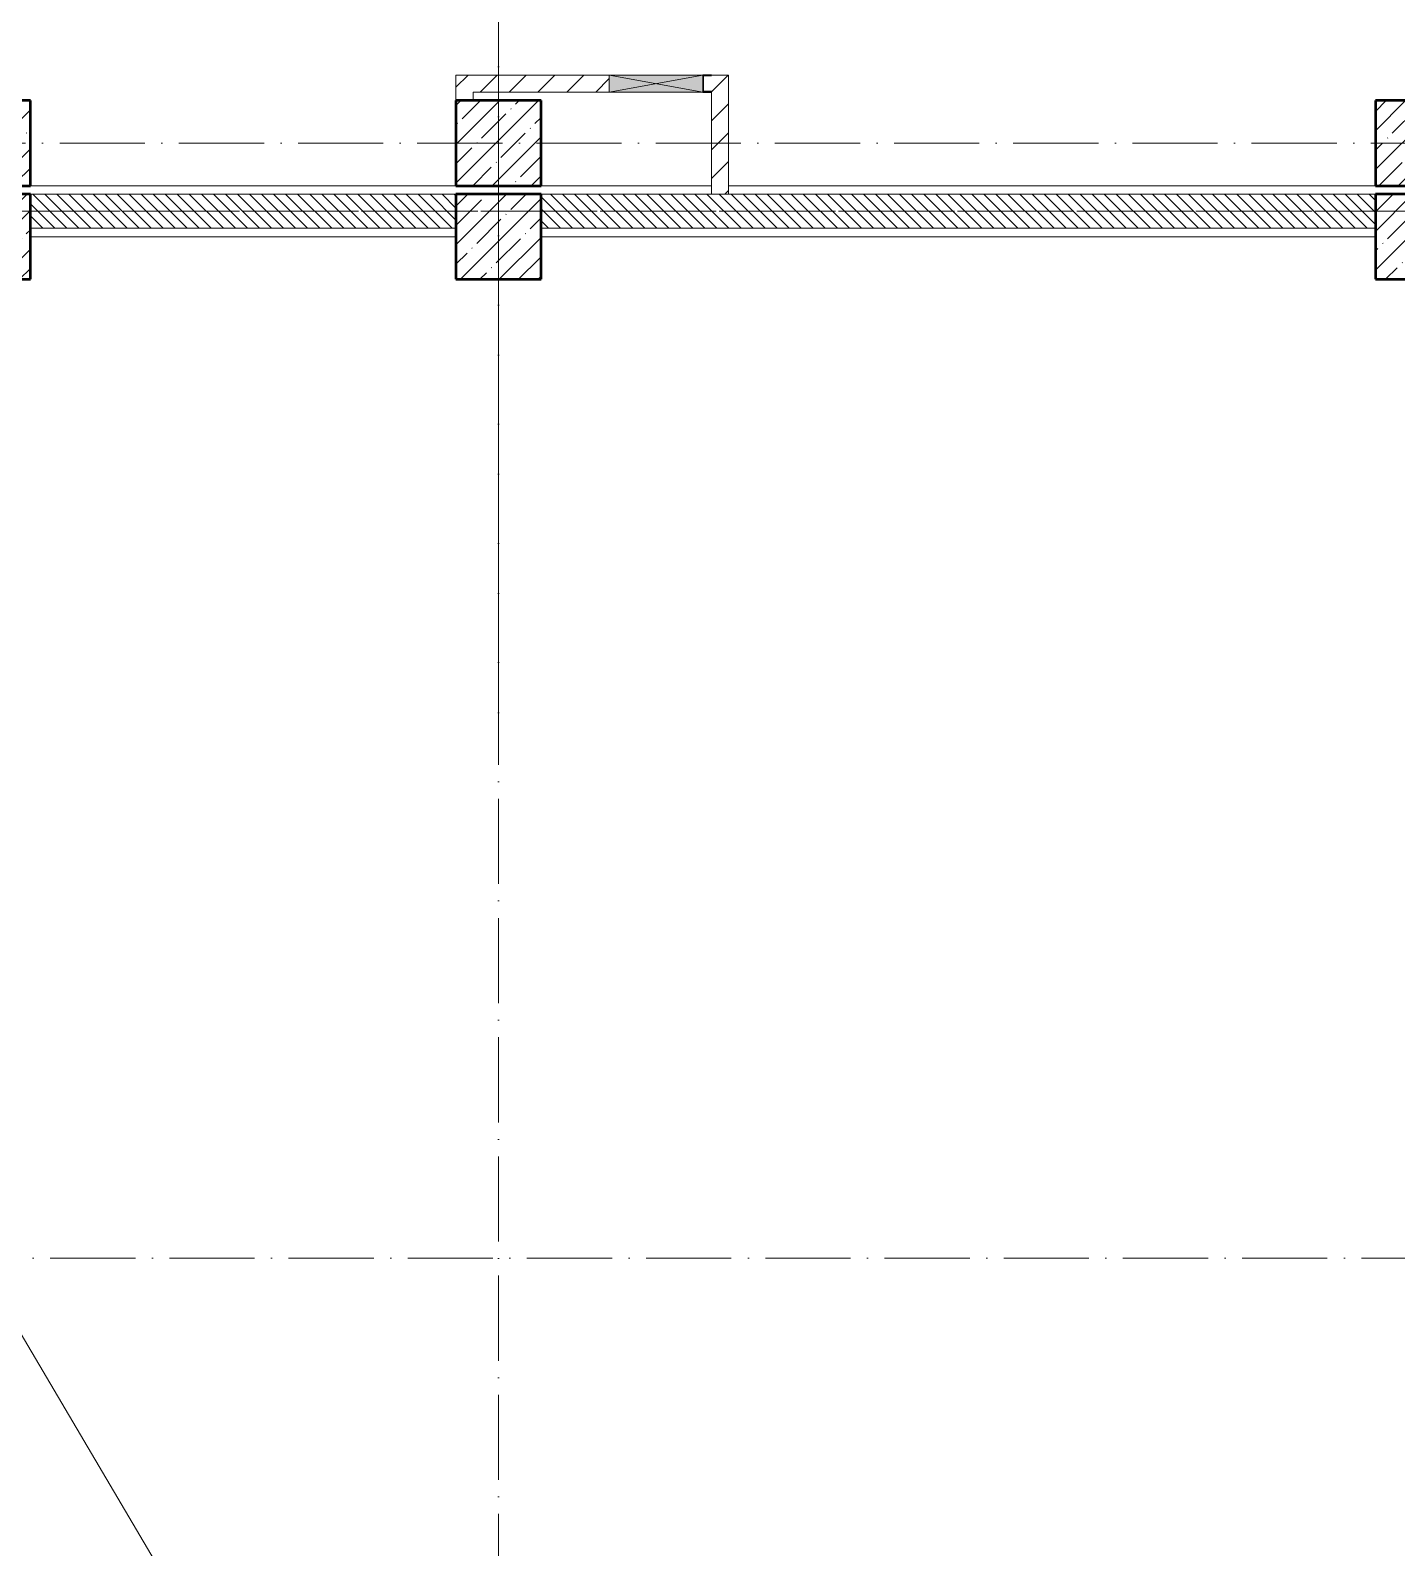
# Model space of a CAD drawing. Header units: millimetres. Extents: x -606178 to 312196, y -19338 to 632709.
# Drawn here: x -65715 to -57690, y 486775 to 495688 of the extents above; entities that cross this region are included whole.
import ezdxf

# ---------------------------------------------------------------- set-up
doc = ezdxf.new("R2010")
doc.units = ezdxf.units.MM
doc.linetypes.add('50_200_ШТРИХ_1Т_ш5_п1_п1_', pattern=[700, 500, -100, 0, -100])
for name, color, linetype, lineweight in [('A-DETL-____-OTLN-4', 7, 'Continuous', 18), ('A-DETL-GENF-OTLN', 7, 'Continuous', 9), ('A-FLOR-____-OTLN', 7, 'Continuous', 9), ('A-GENM-____-MCUT', 7, 'Continuous', 25), ('A-GENM-____-OTLN-1', 7, 'Continuous', 25), ('A-GLAZ-____-OTLN', 7, 'Continuous', 9), ('A-WALL-____-MCUT', 7, 'Continuous', 13), ('A-WALL-____-MCUT-3', 7, 'Continuous', 9), ('A-WALL-____-PATT-1', 7, 'Continuous', 9), ('A-WALL-FNSH-MCUT-1', 7, 'Continuous', 9), ('S-COLS-____-MCUT', 7, 'Continuous', 50), ('S-COLS-____-OTLN', 7, 'Continuous', 9), ('S-GRID-____-OTLN-1', 7, '50_200_ШТРИХ_1Т_ш5_п1_п1_', 9)]:
    doc.layers.add(name, color=color, linetype=linetype, lineweight=lineweight)
pattern_1 = [(45, (-77750, -42681.04), (-114.04925, 114.04925), []), (45, (-77635.95, -42681.04), (-114.04925, 114.04925), [201.613, -40.323, 3.353, -36.97])]
pattern_2 = [(45, (-83150, -42681.04), (-114.04925, 114.04925), []), (45, (-83035.95, -42681.04), (-114.04925, 114.04925), [201.613, -40.323, 3.353, -36.97])]
pattern_3 = [(45, (-74750, -43231.04), (-114.04925, 114.04925), []), (45, (-74635.95, -43231.04), (-114.04925, 114.04925), [201.613, -40.323, 3.353, -36.97])]
pattern_4 = [(45, (-77750, -43231.04), (-114.04925, 114.04925), []), (45, (-77635.95, -43231.04), (-114.04925, 114.04925), [201.613, -40.323, 3.353, -36.97])]
pattern_5 = [(45, (-74750, -42681.04), (-114.04925, 114.04925), []), (45, (-74635.95, -42681.04), (-114.04925, 114.04925), [201.613, -40.323, 3.353, -36.97])]
pattern_6 = [(45, (-83150, -43231.04), (-114.04925, 114.04925), []), (45, (-83035.95, -43231.04), (-114.04925, 114.04925), [201.613, -40.323, 3.353, -36.97])]
pattern_7 = [(135, (-140714.89, 451794.26), (-35.35534, -35.35534), [])]
pattern_8 = [(45, (-140714.89, 451794.26), (-84.85281, 84.85281), [])]

# ---------------------------------------------------------------- blocks, each defined once
blk = doc.blocks.new('BSC_Колонна _Прямоугольная - 500х500-V34-АР1_План отверстий 3 этажа в осях 1-64_Ю-ЯЯ')
at = {"layer": 'S-COLS-____-OTLN'}
h = blk.add_hatch(dxfattribs=at)
h.set_pattern_fill('FP_42', color=256, style=0, pattern_type=2)
h.set_pattern_definition(pattern_1)
h.paths.add_polyline_path([(-250, -250), (250, -250), (250, 250), (-250, 250)], flags=0)
at = {"layer": 'S-COLS-____-MCUT'}
for p, q in [((250, 250), (-250, 250)), ((-250, 250), (-250, -250)), ((250, -250), (250, 250)), ((-250, -250), (250, -250))]:
    blk.add_line(p, q, dxfattribs=at)
blk = doc.blocks.new('BSC_Колонна _Прямоугольная - 500х500-V35-АР1_План отверстий 3 этажа в осях 1-64_Ю-ЯЯ')
at = {"layer": 'S-COLS-____-OTLN'}
h = blk.add_hatch(dxfattribs=at)
h.set_pattern_fill('FP_43', color=256, style=0, pattern_type=2)
h.set_pattern_definition(pattern_2)
h.paths.add_polyline_path([(-250, -250), (250, -250), (250, 250), (-250, 250)], flags=0)
at = {"layer": 'S-COLS-____-MCUT'}
for p, q in [((250, 250), (-250, 250)), ((-250, 250), (-250, -250)), ((250, -250), (250, 250)), ((-250, -250), (250, -250))]:
    blk.add_line(p, q, dxfattribs=at)
blk = doc.blocks.new('BSC_Колонна _Прямоугольная - 500х500-V56-АР1_План отверстий 3 этажа в осях 1-64_Ю-ЯЯ')
at = {"layer": 'S-COLS-____-OTLN'}
h = blk.add_hatch(dxfattribs=at)
h.set_pattern_fill('FP_64', color=256, style=0, pattern_type=2)
h.set_pattern_definition(pattern_3)
h.paths.add_polyline_path([(-250, -250), (250, -250), (250, 250), (-250, 250)], flags=0)
at = {"layer": 'S-COLS-____-MCUT'}
for p, q in [((250, 250), (-250, 250)), ((-250, 250), (-250, -250)), ((250, -250), (250, 250)), ((-250, -250), (250, -250))]:
    blk.add_line(p, q, dxfattribs=at)
blk = doc.blocks.new('BSC_Колонна _Прямоугольная - 500х500-V118-АР1_План отверстий 3 этажа в осях 1-64_Ю-ЯЯ')
at = {"layer": 'S-COLS-____-OTLN'}
h = blk.add_hatch(dxfattribs=at)
h.set_pattern_fill('FP_123', color=256, style=0, pattern_type=2)
h.set_pattern_definition(pattern_4)
h.paths.add_polyline_path([(-250, -250), (250, -250), (250, 250), (-250, 250)], flags=0)
at = {"layer": 'S-COLS-____-MCUT'}
for p, q in [((250, 250), (-250, 250)), ((-250, 250), (-250, -250)), ((250, -250), (250, 250)), ((-250, -250), (250, -250))]:
    blk.add_line(p, q, dxfattribs=at)
blk = doc.blocks.new('BSC_Колонна _Прямоугольная - 500х500-V119-АР1_План отверстий 3 этажа в осях 1-64_Ю-ЯЯ')
at = {"layer": 'S-COLS-____-OTLN'}
h = blk.add_hatch(dxfattribs=at)
h.set_pattern_fill('FP_124', color=256, style=0, pattern_type=2)
h.set_pattern_definition(pattern_5)
h.paths.add_polyline_path([(-250, -250), (250, -250), (250, 250), (-250, 250), (-250, 12)], flags=0)
at = {"layer": 'S-COLS-____-MCUT'}
for p, q in [((250, 250), (-250, 250)), ((-250, 250), (-250, -250)), ((250, -250), (250, 250)), ((-250, -250), (250, -250))]:
    blk.add_line(p, q, dxfattribs=at)
blk = doc.blocks.new('BSC_Колонна _Прямоугольная - 500х500-V120-АР1_План отверстий 3 этажа в осях 1-64_Ю-ЯЯ')
at = {"layer": 'S-COLS-____-OTLN'}
h = blk.add_hatch(dxfattribs=at)
h.set_pattern_fill('FP_125', color=256, style=0, pattern_type=2)
h.set_pattern_definition(pattern_6)
h.paths.add_polyline_path([(-250, -250), (250, -250), (250, 250), (-250, 250)], flags=0)
at = {"layer": 'S-COLS-____-MCUT'}
for p, q in [((250, 250), (-250, 250)), ((-250, 250), (-250, -250)), ((250, -250), (250, 250)), ((-250, -250), (250, -250))]:
    blk.add_line(p, q, dxfattribs=at)
blk = doc.blocks.new('AR_Отверстие прямоугольное _в стене_ - AR_Отверстие прямоугольное _в стене__ОВ-36912551-АР1_План отверстий 3 этажа в осях 1-64_Ю-ЯЯ')
at = {"layer": 'A-GLAZ-____-OTLN'}
blk.add_hatch(color=256, dxfattribs=at).paths.add_polyline_path([(275, -50), (275, 50), (-275, 50), (-275, -50)], flags=0)
at = {"layer": 'A-DETL-GENF-OTLN'}
for p, q in [((-275, -50), (-275, 50)), ((-275, 50), (275, 50)), ((275, 50), (-275, -50)), ((-275, 50), (275, -50)), ((275, 50), (-275, 50)), ((-275, 50), (-275, -50)), ((275, -50), (-275, -50)), ((-275, -50), (275, -50))]:
    blk.add_line(p, q, dxfattribs=at)
blk = doc.blocks.new('154_Фахверк_СКБ_Швеллер - Тип_100_3960_зеркало-36793856-АР1_План отверстий 3 этажа в осях 1-64_Ю-ЯЯ')
at = {"layer": 'A-GENM-____-MCUT'}
for p, q in [((175, 50), (125, 50)), ((125, 50), (125, -50)), ((128, 47), (175, 47)), ((128, -47), (128, 47)), ((175, 47), (175, 50)), ((125, -50), (175, -50)), ((175, -47), (128, -47)), ((175, -50), (175, -47))]:
    blk.add_line(p, q, dxfattribs=at)
blk = doc.blocks.new('BSC_Колонна _Прямоугольная - 500х500-V21-АР1_План отверстий 3 этажа в осях 1-64_А-ГГ')
at = {"layer": 'S-COLS-____-OTLN'}
h = blk.add_hatch(dxfattribs=at)
h.set_pattern_fill('FP_58', color=256, style=0, pattern_type=2)
h.set_pattern_definition(pattern_1)
h.paths.add_polyline_path([(-250, -250), (250, -250), (250, 250), (-250, 250)], flags=0)
at = {"layer": 'S-COLS-____-MCUT'}
for p, q in [((250, 250), (-250, 250)), ((-250, 250), (-250, -250)), ((250, -250), (250, 250)), ((-250, -250), (250, -250))]:
    blk.add_line(p, q, dxfattribs=at)
blk = doc.blocks.new('BSC_Колонна _Прямоугольная - 500х500-V22-АР1_План отверстий 3 этажа в осях 1-64_А-ГГ')
at = {"layer": 'S-COLS-____-OTLN'}
h = blk.add_hatch(dxfattribs=at)
h.set_pattern_fill('FP_59', color=256, style=0, pattern_type=2)
h.set_pattern_definition(pattern_2)
h.paths.add_polyline_path([(-250, -250), (250, -250), (250, 250), (-250, 250)], flags=0)
at = {"layer": 'S-COLS-____-MCUT'}
for p, q in [((250, 250), (-250, 250)), ((-250, 250), (-250, -250)), ((250, -250), (250, 250)), ((-250, -250), (250, -250))]:
    blk.add_line(p, q, dxfattribs=at)
blk = doc.blocks.new('BSC_Колонна _Прямоугольная - 500х500-V87-АР1_План отверстий 3 этажа в осях 1-64_А-ГГ')
at = {"layer": 'S-COLS-____-OTLN'}
h = blk.add_hatch(dxfattribs=at)
h.set_pattern_fill('FP_124', color=256, style=0, pattern_type=2)
h.set_pattern_definition(pattern_3)
h.paths.add_polyline_path([(-250, -250), (250, -250), (250, 250), (-250, 250)], flags=0)
at = {"layer": 'S-COLS-____-MCUT'}
for p, q in [((250, 250), (-250, 250)), ((-250, 250), (-250, -250)), ((250, -250), (250, 250)), ((-250, -250), (250, -250))]:
    blk.add_line(p, q, dxfattribs=at)
blk = doc.blocks.new('BSC_Колонна _Прямоугольная - 500х500-V142-АР1_План отверстий 3 этажа в осях 1-64_А-ГГ')
at = {"layer": 'S-COLS-____-OTLN'}
h = blk.add_hatch(dxfattribs=at)
h.set_pattern_fill('FP_165', color=256, style=0, pattern_type=2)
h.set_pattern_definition(pattern_4)
h.paths.add_polyline_path([(-250, -250), (250, -250), (250, 250), (-250, 250)], flags=0)
at = {"layer": 'S-COLS-____-MCUT'}
for p, q in [((250, 250), (-250, 250)), ((-250, 250), (-250, -250)), ((250, -250), (250, 250)), ((-250, -250), (250, -250))]:
    blk.add_line(p, q, dxfattribs=at)
blk = doc.blocks.new('BSC_Колонна _Прямоугольная - 500х500-V143-АР1_План отверстий 3 этажа в осях 1-64_А-ГГ')
at = {"layer": 'S-COLS-____-OTLN'}
h = blk.add_hatch(dxfattribs=at)
h.set_pattern_fill('FP_166', color=256, style=0, pattern_type=2)
h.set_pattern_definition(pattern_5)
h.paths.add_polyline_path([(-250, -250), (250, -250), (250, 250), (-250, 250)], flags=0)
at = {"layer": 'S-COLS-____-MCUT'}
for p, q in [((250, 250), (-250, 250)), ((-250, 250), (-250, -250)), ((250, -250), (250, 250)), ((-250, -250), (250, -250))]:
    blk.add_line(p, q, dxfattribs=at)
blk = doc.blocks.new('BSC_Колонна _Прямоугольная - 500х500-V144-АР1_План отверстий 3 этажа в осях 1-64_А-ГГ')
at = {"layer": 'S-COLS-____-OTLN'}
h = blk.add_hatch(dxfattribs=at)
h.set_pattern_fill('FP_167', color=256, style=0, pattern_type=2)
h.set_pattern_definition(pattern_6)
h.paths.add_polyline_path([(-250, -250), (250, -250), (250, 250), (-250, 250)], flags=0)
at = {"layer": 'S-COLS-____-MCUT'}
for p, q in [((250, 250), (-250, 250)), ((-250, 250), (-250, -250)), ((250, -250), (250, 250)), ((-250, -250), (250, -250))]:
    blk.add_line(p, q, dxfattribs=at)
blk = doc.blocks.new('AR_Отверстие прямоугольное _в стене_ - AR_Отверстие прямоугольное _в стене__ОВ-36912551-АР1_План отверстий 3 этажа в осях 1-64_А-ГГ')
at = {"layer": 'A-GLAZ-____-OTLN'}
blk.add_hatch(color=256, dxfattribs=at).paths.add_polyline_path([(275, -50), (275, 50), (-275, 50), (-275, -50)], flags=0)
at = {"layer": 'A-DETL-GENF-OTLN'}
for p, q in [((-275, -50), (-275, 50)), ((-275, 50), (275, 50)), ((275, 50), (-275, -50)), ((-275, 50), (275, -50)), ((275, 50), (-275, 50)), ((-275, 50), (-275, -50)), ((275, -50), (-275, -50)), ((-275, -50), (275, -50))]:
    blk.add_line(p, q, dxfattribs=at)
blk = doc.blocks.new('154_Фахверк_СКБ_Швеллер - Тип_100_3960_зеркало-36793856-АР1_План отверстий 3 этажа в осях 1-64_А-ГГ')
at = {"layer": 'A-GENM-____-MCUT'}
for p, q in [((175, 50), (125, 50)), ((125, 50), (125, -50)), ((128, 47), (175, 47)), ((128, -47), (128, 47)), ((175, 47), (175, 50)), ((125, -50), (175, -50)), ((175, -47), (128, -47)), ((175, -50), (175, -47))]:
    blk.add_line(p, q, dxfattribs=at)

msp = doc.modelspace()

# ---------------------------------------------------------------- hatches: boundary and pattern name
at = {"layer": 'A-WALL-____-PATT-1'}
h = msp.add_hatch(dxfattribs=at)
h.set_pattern_fill('FP_7', color=256, style=0, pattern_type=2)
h.set_pattern_definition(pattern_8)
h.paths.add_polyline_path([(-63114.891, 495275.3011), (-63114.891, 495425.3011), (-63214.891, 495425.3011), (-63214.891, 495275.3011)], flags=0)
h = msp.add_hatch(dxfattribs=at)
h.set_pattern_fill('FP_4', color=256, style=0, pattern_type=2)
h.set_pattern_definition(pattern_8)
h.paths.add_polyline_path([(-63114.891, 495275.3011), (-63114.891, 495425.3011), (-63214.891, 495425.3011), (-63214.891, 495275.3011)], flags=0)
h = msp.add_hatch(dxfattribs=at)
h.set_pattern_fill('FP_7', color=256, style=0, pattern_type=2)
h.set_pattern_definition(pattern_8)
h.paths.add_polyline_path([(-62314.891, 495325.3011), (-62314.891, 495425.3011), (-63114.891, 495425.3011), (-63114.891, 495325.3011), (-62960.4883, 495325.3011)], flags=0)
h.paths.add_polyline_path([(-61614.891, 495325.3011), (-61614.891, 495425.3011), (-61714.891, 495425.3011), (-61714.891, 495422.3011), (-61761.891, 495422.3011), (-61761.891, 495328.3011), (-61714.891, 495328.3011), (-61714.891, 495325.3011)], flags=0)
h = msp.add_hatch(dxfattribs=at)
h.set_pattern_fill('FP_4', color=256, style=0, pattern_type=2)
h.set_pattern_definition(pattern_8)
h.paths.add_polyline_path([(-61714.891, 495325.3011), (-61614.891, 495325.3011), (-61614.891, 495425.3011), (-61714.891, 495425.3011), (-61714.891, 495422.3011), (-61761.891, 495422.3011), (-61761.891, 495328.3011), (-61714.891, 495328.3011)], flags=0)
h.paths.add_polyline_path([(-63114.891, 495325.3011), (-62314.891, 495325.3011), (-62314.891, 495425.3011), (-63114.891, 495425.3011)], flags=0)
h = msp.add_hatch(dxfattribs=at)
h.set_pattern_fill('FP_7', color=256, style=0, pattern_type=2)
h.set_pattern_definition(pattern_8)
h.paths.add_polyline_path([(-61614.891, 494725.3011), (-61614.891, 495325.3011), (-61714.891, 495325.3011), (-61714.891, 494725.3011)], flags=0)
h = msp.add_hatch(dxfattribs=at)
h.set_pattern_fill('FP_4', color=256, style=0, pattern_type=2)
h.set_pattern_definition(pattern_8)
h.paths.add_polyline_path([(-61614.891, 494725.3011), (-61614.891, 495325.3011), (-61714.891, 495325.3011), (-61714.891, 494725.3011)], flags=0)
h = msp.add_hatch(dxfattribs=at)
h.set_pattern_fill('FP_9', color=256, style=0, pattern_type=2)
h.set_pattern_definition(pattern_7)
h.paths.add_polyline_path([(-63214.891, 494525.3011), (-63214.891, 494725.3011), (-65714.891, 494725.3011), (-65714.891, 494525.3011), (-64727.9525, 494525.3011)], flags=0)
h = msp.add_hatch(dxfattribs=at)
h.set_pattern_fill('FP_6', color=256, style=0, pattern_type=2)
h.set_pattern_definition(pattern_7)
h.paths.add_polyline_path([(-63214.891, 494525.3011), (-63214.891, 494725.3011), (-65714.891, 494725.3011), (-65714.891, 494525.3011), (-64727.6035, 494525.3011)], flags=0)
h = msp.add_hatch(dxfattribs=at)
h.set_pattern_fill('FP_9', color=256, style=0, pattern_type=2)
h.set_pattern_definition(pattern_7)
h.paths.add_polyline_path([(-57814.891, 494525.3011), (-57814.891, 494725.3011), (-62714.891, 494725.3011), (-62714.891, 494525.3011), (-59425.5597, 494525.3011)], flags=0)
h = msp.add_hatch(dxfattribs=at)
h.set_pattern_fill('FP_6', color=256, style=0, pattern_type=2)
h.set_pattern_definition(pattern_7)
h.paths.add_polyline_path([(-57814.891, 494525.3011), (-57814.891, 494725.3011), (-62714.891, 494725.3011), (-62714.891, 494525.3011), (-59425.2106, 494525.3011)], flags=0)

# ---------------------------------------------------------------- linework, layer by layer
at = {"layer": 'A-DETL-____-OTLN-4'}
msp.add_line((-69364.891, 494125.3011), (-51964.891, 464625.3011), dxfattribs=at)
at = {"layer": 'A-FLOR-____-OTLN'}
for p, q in [((-65714.891, 494775.3011), (-63214.891, 494775.3011)), ((-65714.891, 494775.3011), (-63214.891, 494775.3011)), ((-62714.891, 494775.3011), (-61714.891, 494775.3011)), ((-62714.891, 494775.3011), (-61714.891, 494775.3011)), ((-61614.891, 494775.3011), (-57814.891, 494775.3011)), ((-61614.891, 494775.3011), (-57814.891, 494775.3011)), ((-65714.891, 494475.3011), (-63214.891, 494475.3011)), ((-65714.891, 494475.3011), (-63214.891, 494475.3011)), ((-62714.891, 494475.3011), (-57814.891, 494475.3011)), ((-62714.891, 494475.3011), (-57814.891, 494475.3011))]:
    msp.add_line(p, q, dxfattribs=at)
at = {"layer": 'A-WALL-____-MCUT'}
for p, q in [((-63214.891, 494725.3011), (-65714.891, 494725.3011)), ((-57814.891, 494725.3011), (-62714.891, 494725.3011)), ((-65714.891, 494525.3011), (-63214.891, 494525.3011)), ((-62714.891, 494525.3011), (-57814.891, 494525.3011))]:
    msp.add_line(p, q, dxfattribs=at)
at = {"layer": 'A-WALL-____-MCUT-3'}
for p, q in [((-63214.891, 494725.3011), (-65714.891, 494725.3011)), ((-57814.891, 494725.3011), (-62714.891, 494725.3011)), ((-65714.891, 494525.3011), (-63214.891, 494525.3011)), ((-62714.891, 494525.3011), (-57814.891, 494525.3011))]:
    msp.add_line(p, q, dxfattribs=at)
at = {"layer": 'A-WALL-FNSH-MCUT-1'}
for p, q in [((-63214.891, 495425.3011), (-63214.891, 495275.3011)), ((-62314.891, 495425.3011), (-63214.891, 495425.3011)), ((-63214.891, 495425.3011), (-63214.891, 495275.3011)), ((-62314.891, 495425.3011), (-63214.891, 495425.3011)), ((-61614.891, 495425.3011), (-61714.891, 495425.3011)), ((-61614.891, 495425.3011), (-61714.891, 495425.3011)), ((-61614.891, 494725.3011), (-61614.891, 495425.3011)), ((-61614.891, 494725.3011), (-61614.891, 495425.3011)), ((-63114.891, 495275.3011), (-63114.891, 495325.3011)), ((-63114.891, 495325.3011), (-62314.891, 495325.3011)), ((-63114.891, 495275.3011), (-63114.891, 495325.3011)), ((-63114.891, 495325.3011), (-62314.891, 495325.3011)), ((-61714.891, 495325.3011), (-61714.891, 494725.3011)), ((-61714.891, 495325.3011), (-61714.891, 494725.3011))]:
    msp.add_line(p, q, dxfattribs=at)
at = {"layer": 'S-GRID-____-OTLN-1'}
for p, q in [((-62964.891, 542687.1106), (-62964.891, 491375.8881)), ((-62964.891, 501675.2188), (-62964.891, 460364.1588)), ((-66242.5765, 495025.3011), (-36750.6776, 495025.3011)), ((-66242.5765, 495025.3011), (-36750.6776, 495025.3011)), ((-73388.1205, 494625.3011), (-36640.4843, 494625.3011)), ((-71470.2533, 494625.3011), (-36640.4843, 494625.3011)), ((-50396.1037, 488475.3011), (-73388.1205, 488475.3011))]:
    msp.add_line(p, q, dxfattribs=at)

# ---------------------------------------------------------------- block references
at = {"layer": 'A-GENM-____-OTLN-1'}
for name in ['154_Фахверк_СКБ_Швеллер - Тип_100_3960_зеркало-36793856-АР1_План отверстий 3 этажа в осях 1-64_Ю-ЯЯ', '154_Фахверк_СКБ_Швеллер - Тип_100_3960_зеркало-36793856-АР1_План отверстий 3 этажа в осях 1-64_А-ГГ']:
    msp.add_blockref(name, (-61889.891, 495375.3011), dxfattribs=at)
at = {"layer": 'A-GLAZ-____-OTLN'}
for name in ['AR_Отверстие прямоугольное _в стене_ - AR_Отверстие прямоугольное _в стене__ОВ-36912551-АР1_План отверстий 3 этажа в осях 1-64_Ю-ЯЯ', 'AR_Отверстие прямоугольное _в стене_ - AR_Отверстие прямоугольное _в стене__ОВ-36912551-АР1_План отверстий 3 этажа в осях 1-64_А-ГГ']:
    msp.add_blockref(name, (-62039.891, 495375.3011), dxfattribs=at)
at = {"layer": 'S-COLS-____-OTLN'}
for name, p in [('BSC_Колонна _Прямоугольная - 500х500-V56-АР1_План отверстий 3 этажа в осях 1-64_Ю-ЯЯ', (-65964.891, 495025.3011)), ('BSC_Колонна _Прямоугольная - 500х500-V87-АР1_План отверстий 3 этажа в осях 1-64_А-ГГ', (-65964.891, 495025.3011)), ('BSC_Колонна _Прямоугольная - 500х500-V118-АР1_План отверстий 3 этажа в осях 1-64_Ю-ЯЯ', (-62964.891, 495025.3011)), ('BSC_Колонна _Прямоугольная - 500х500-V142-АР1_План отверстий 3 этажа в осях 1-64_А-ГГ', (-62964.891, 495025.3011)), ('BSC_Колонна _Прямоугольная - 500х500-V120-АР1_План отверстий 3 этажа в осях 1-64_Ю-ЯЯ', (-57564.891, 495025.3011)), ('BSC_Колонна _Прямоугольная - 500х500-V144-АР1_План отверстий 3 этажа в осях 1-64_А-ГГ', (-57564.891, 495025.3011)), ('BSC_Колонна _Прямоугольная - 500х500-V119-АР1_План отверстий 3 этажа в осях 1-64_Ю-ЯЯ', (-65964.891, 494475.3011)), ('BSC_Колонна _Прямоугольная - 500х500-V143-АР1_План отверстий 3 этажа в осях 1-64_А-ГГ', (-65964.891, 494475.3011)), ('BSC_Колонна _Прямоугольная - 500х500-V34-АР1_План отверстий 3 этажа в осях 1-64_Ю-ЯЯ', (-62964.891, 494475.3011)), ('BSC_Колонна _Прямоугольная - 500х500-V21-АР1_План отверстий 3 этажа в осях 1-64_А-ГГ', (-62964.891, 494475.3011)), ('BSC_Колонна _Прямоугольная - 500х500-V35-АР1_План отверстий 3 этажа в осях 1-64_Ю-ЯЯ', (-57564.891, 494475.3011)), ('BSC_Колонна _Прямоугольная - 500х500-V22-АР1_План отверстий 3 этажа в осях 1-64_А-ГГ', (-57564.891, 494475.3011))]:
    msp.add_blockref(name, p, dxfattribs=at)

doc.saveas('drawing.dxf')
